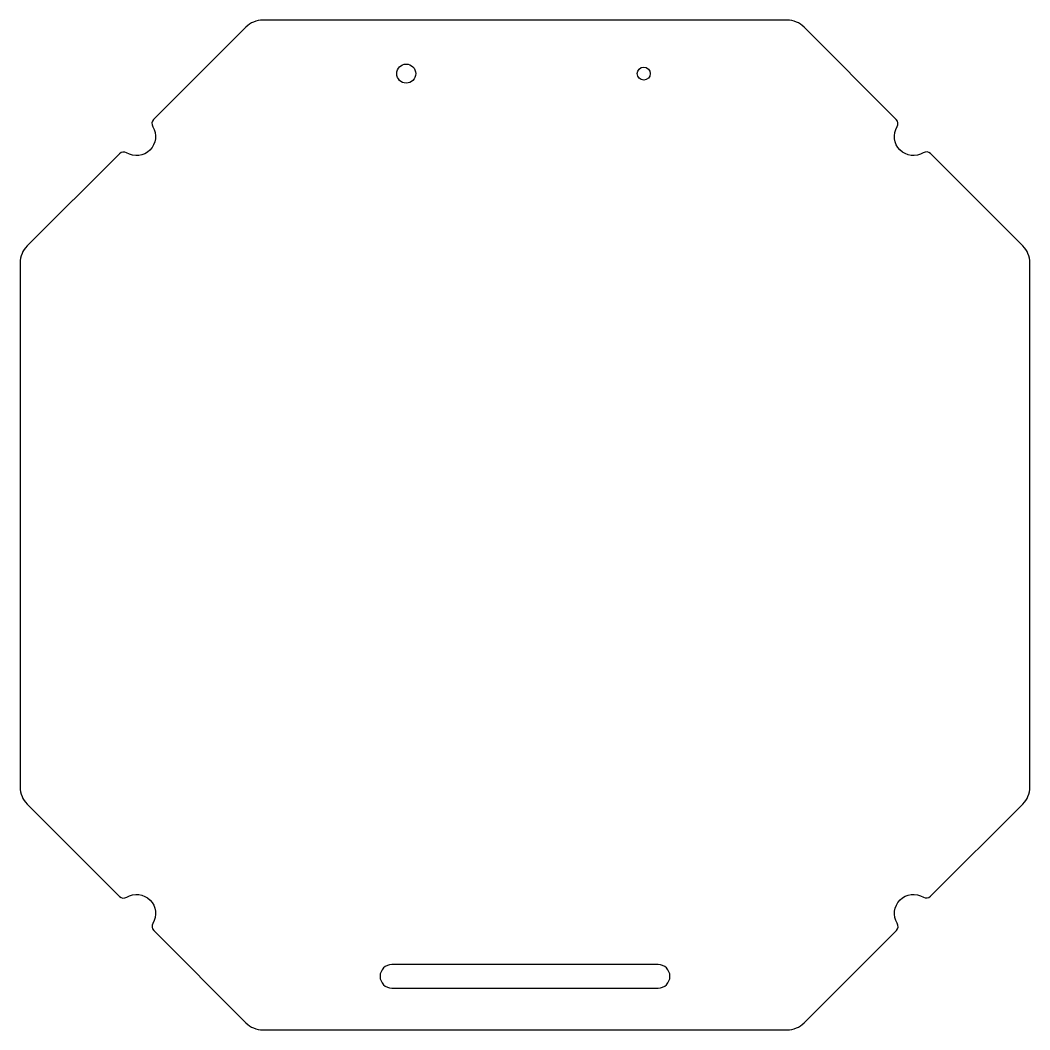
# Model space of a CAD drawing. Header units: millimetres. Extents: x -42.5 to 42.5, y -42.5 to 42.5.
import ezdxf

# ---------------------------------------------------------------- set-up
doc = ezdxf.new("R2010")
doc.units = ezdxf.units.MM
doc.layers.get('0').update_dxf_attribs({"linetype": 'CONTINUOUS'})

msp = doc.modelspace()

# ---------------------------------------------------------------- linework, layer by layer
for points in [[(33.536, -31.333, 0.34543), (34.149, -31.259), (41.914, -23.493, 0.198912), (42.5, -22.079), (42.5, 22.079, 0.198912), (41.914, 23.493), (34.143, 31.264, 0.34543), (33.531, 31.338, -0.784465), (31.333, 33.536, 0.34543), (31.259, 34.149), (23.493, 41.914, 0.198912), (22.079, 42.5), (-22.079, 42.5, 0.198912), (-23.493, 41.914), (-31.264, 34.143, 0.34543), (-31.338, 33.531, -0.784465), (-33.536, 31.333, 0.34543), (-34.149, 31.259), (-41.914, 23.493, 0.198912), (-42.5, 22.079), (-42.5, -22.079, 0.198912), (-41.914, -23.493), (-34.143, -31.264, 0.34543), (-33.531, -31.338, -0.784465), (-31.333, -33.536, 0.34543), (-31.259, -34.149), (-23.493, -41.914, 0.198912), (-22.079, -42.5), (22.079, -42.5, 0.198912), (23.493, -41.914), (31.264, -34.143, 0.34543), (31.338, -33.531, -0.784465)], [(-11.2, -37, 1), (-11.2, -39), (11.2, -39, 1), (11.2, -37)]]:
    msp.add_lwpolyline(points, format="xyb", close=True)
for centre, radius in [((-10, 38), 0.8), ((10, 38), 0.55)]:
    msp.add_circle(centre, radius)

doc.saveas('drawing.dxf')
